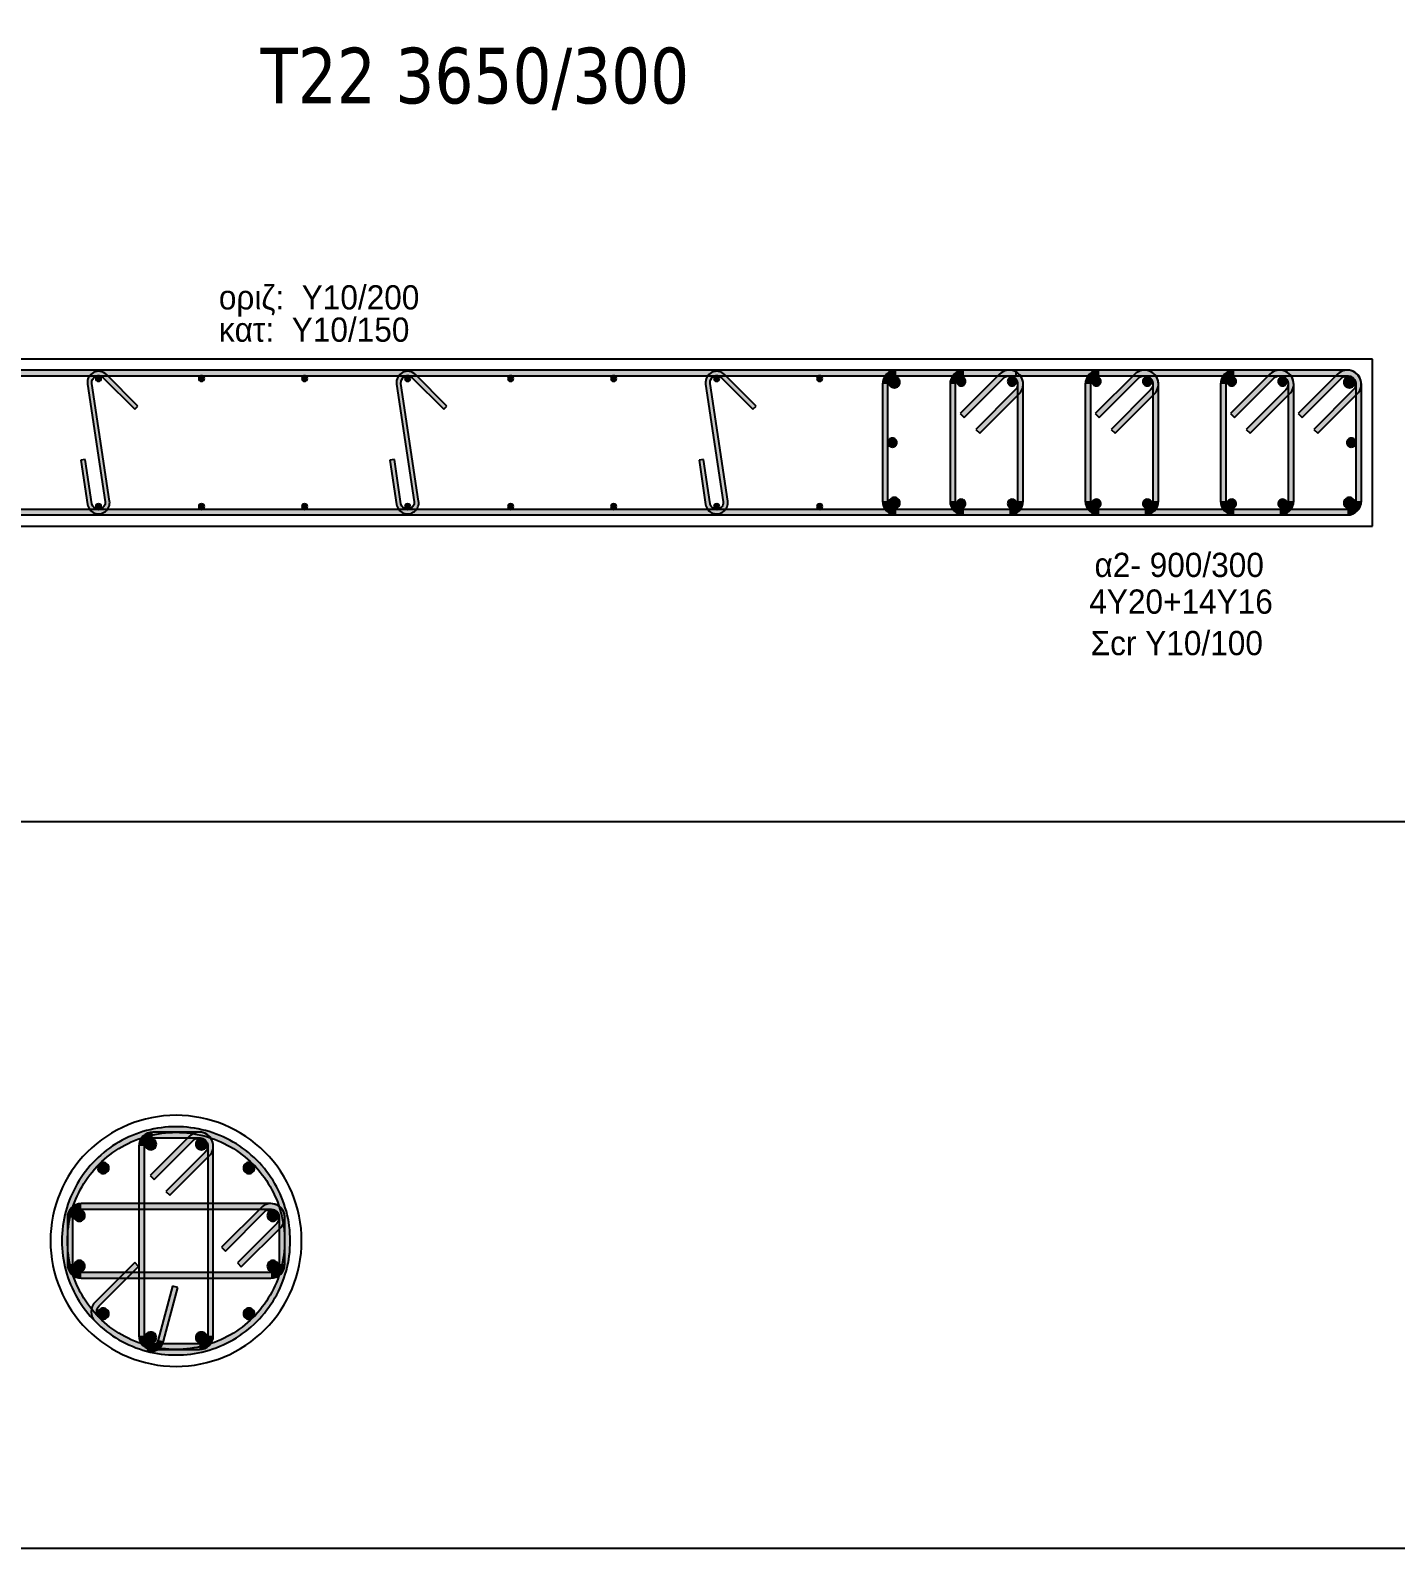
# Model space of a CAD drawing. Header units: millimetres. Extents: x -2171 to 1563, y -1758 to -1505.
# Drawn here: x 305.95 to 318.21, y -1630.29 to -1616.66 of the extents above; entities that cross this region are included whole.
import ezdxf

# ---------------------------------------------------------------- set-up
doc = ezdxf.new("R2010")
doc.units = ezdxf.units.MM
for name, color, linetype in [('-S_TEXT', 3, 'Continuous'), ('Col_Det', 7, 'Continuous'), ('Col_Det_Fill', 7, 'Continuous'), ('Geo_Col_Pro_1', 7, 'Continuous'), ('pinakaki', 153, 'Continuous')]:
    doc.layers.add(name, color=color, linetype=linetype)
doc.styles.add('S1Arl22_b_934_161', font='arial.ttf', dxfattribs={"width": 0.933629, "height": 0.002175})
doc.styles.get("Standard").update_dxf_attribs({"font": 'tahoma.ttf'})

msp = doc.modelspace()

# ---------------------------------------------------------------- hatches: boundary and pattern name
at = {"layer": 'Col_Det_Fill'}
for color, points in [(252, [(314.8005, -1619.7616), (314.8005, -1619.7116), (302.9467, -1619.7116), (302.9467, -1619.7616)]), (252, [(306.4623, -1619.8364), (306.5018, -1619.8305, -0.7233449), (306.6036, -1619.7792), (306.6319, -1619.7509, 0.7233449)]), (133, [(306.5362, -1619.7866, 0.4142136), (306.5612, -1619.8116, 0.4142136), (306.5862, -1619.7866, 0.4142136), (306.5612, -1619.7616, 0.4142136)]), (252, [(306.6319, -1619.7509), (306.6036, -1619.7792), (306.8864, -1620.062), (306.9147, -1620.0337)]), (133, [(307.4611, -1619.7866, 0.4142136), (307.4861, -1619.8116, 0.4142136), (307.5111, -1619.7866, 0.4142136), (307.4861, -1619.7616, 0.4142136)]), (133, [(308.3861, -1619.7866, 0.4142136), (308.4111, -1619.8116, 0.4142136), (308.4361, -1619.7866, 0.4142136), (308.4111, -1619.7616, 0.4142136)]), (252, [(309.2372, -1619.8364), (309.2767, -1619.8305, -0.7233449), (309.3785, -1619.7792), (309.4068, -1619.7509, 0.7233449)]), (133, [(309.3111, -1619.7866, 0.4142136), (309.3361, -1619.8116, 0.4142136), (309.3611, -1619.7866, 0.4142136), (309.3361, -1619.7616, 0.4142136)]), (252, [(309.4068, -1619.7509), (309.3785, -1619.7792), (309.6614, -1620.062), (309.6896, -1620.0337)]), (133, [(310.2361, -1619.7866, 0.4142136), (310.2611, -1619.8116, 0.4142136), (310.2861, -1619.7866, 0.4142136), (310.2611, -1619.7616, 0.4142136)]), (133, [(311.161, -1619.7866, 0.4142136), (311.186, -1619.8116, 0.4142136), (311.211, -1619.7866, 0.4142136), (311.186, -1619.7616, 0.4142136)]), (252, [(312.0121, -1619.8364), (312.0517, -1619.8305, -0.7233449), (312.1534, -1619.7792), (312.1817, -1619.7509, 0.7233449)]), (133, [(312.086, -1619.7866, 0.4142136), (312.111, -1619.8116, 0.4142136), (312.136, -1619.7866, 0.4142136), (312.111, -1619.7616, 0.4142136)]), (252, [(312.1817, -1619.7509), (312.1534, -1619.7792), (312.4363, -1620.062), (312.4646, -1620.0337)]), (133, [(313.011, -1619.7866, 0.4142136), (313.036, -1619.8116, 0.4142136), (313.061, -1619.7866, 0.4142136), (313.036, -1619.7616, 0.4142136)]), (252, [(313.724, -1619.7616), (313.724, -1619.7116, 0.4142136), (313.599, -1619.8366), (313.649, -1619.8366, -0.4142136)]), (252, [(317.774, -1619.7616), (317.774, -1619.7116), (313.724, -1619.7116), (313.724, -1619.7616)]), (252, [(314.3311, -1619.7616), (314.3311, -1619.7116, 0.4142136), (314.2061, -1619.8366), (314.2561, -1619.8366, -0.4142136)]), (252, [(314.6852, -1619.7836), (314.6499, -1619.7482), (314.2963, -1620.1018), (314.3317, -1620.1371)]), (252, [(314.7383, -1619.7616), (314.7383, -1619.7116), (314.3311, -1619.7116), (314.3311, -1619.7616)]), (252, [(314.8133, -1619.8366), (314.8633, -1619.8366, 0.6681786), (314.6499, -1619.7482), (314.6852, -1619.7836, -0.6681786)]), (252, [(314.7913, -1619.8896), (314.8266, -1619.925, 0.6681786), (314.7383, -1619.7116), (314.7383, -1619.7616, -0.6681786)]), (252, [(315.5454, -1619.7616), (315.5454, -1619.7116, 0.4142136), (315.4204, -1619.8366), (315.4704, -1619.8366, -0.4142136)]), (252, [(315.8995, -1619.7836), (315.8642, -1619.7482), (315.5106, -1620.1018), (315.546, -1620.1371)]), (252, [(315.9525, -1619.7616), (315.9525, -1619.7116), (315.5454, -1619.7116), (315.5454, -1619.7616)]), (252, [(316.0275, -1619.8366), (316.0775, -1619.8366, 0.6681786), (315.8642, -1619.7482), (315.8995, -1619.7836, -0.6681786)]), (252, [(316.0056, -1619.8896), (316.0409, -1619.925, 0.6681786), (315.9525, -1619.7116), (315.9525, -1619.7616, -0.6681786)]), (252, [(316.7597, -1619.7616), (316.7597, -1619.7116, 0.4142136), (316.6347, -1619.8366), (316.6847, -1619.8366, -0.4142136)]), (252, [(317.1138, -1619.7836), (317.0784, -1619.7482), (316.7249, -1620.1018), (316.7602, -1620.1371)]), (252, [(317.1668, -1619.7616), (317.1668, -1619.7116), (316.7597, -1619.7116), (316.7597, -1619.7616)]), (252, [(317.2418, -1619.8366), (317.2918, -1619.8366, 0.6681786), (317.0784, -1619.7482), (317.1138, -1619.7836, -0.6681786)]), (252, [(317.2199, -1619.8896), (317.2552, -1619.925, 0.6681786), (317.1668, -1619.7116), (317.1668, -1619.7616, -0.6681786)]), (252, [(317.7209, -1619.7836), (317.6856, -1619.7482), (317.332, -1620.1018), (317.3674, -1620.1371)]), (252, [(317.849, -1619.8366), (317.899, -1619.8366, 0.6681786), (317.6856, -1619.7482), (317.7209, -1619.7836, -0.6681786)]), (252, [(317.827, -1619.8896), (317.8624, -1619.925, 0.6681786), (317.774, -1619.7116), (317.774, -1619.7616, -0.6681786)]), (252, [(306.6205, -1620.8927), (306.6601, -1620.8868), (306.5018, -1619.8305), (306.4623, -1619.8364)]), (252, [(309.3954, -1620.8927), (309.435, -1620.8868), (309.2767, -1619.8305), (309.2372, -1619.8364)]), (252, [(312.1703, -1620.8927), (312.2099, -1620.8868), (312.0517, -1619.8305), (312.0121, -1619.8364)]), (252, [(313.649, -1619.8366), (313.599, -1619.8366), (313.599, -1620.8866), (313.649, -1620.8866)]), (12, [(313.7563, -1619.8189, 0.4142136), (313.7063, -1619.7689, 0.4142136), (313.6563, -1619.8189, 0.4142136), (313.7063, -1619.8689, 0.4142136)]), (252, [(314.2561, -1619.8366), (314.2061, -1619.8366), (314.2061, -1620.8866), (314.2561, -1620.8866)]), (56, [(314.3464, -1619.8119, 0.4142136), (314.3064, -1619.7719, 0.4142136), (314.2664, -1619.8119, 0.4142136), (314.3064, -1619.8519, 0.4142136)]), (252, [(314.4377, -1620.2432), (314.4731, -1620.2786), (314.8266, -1619.925), (314.7913, -1619.8896)]), (56, [(314.803, -1619.8119, 0.4142136), (314.763, -1619.7719, 0.4142136), (314.723, -1619.8119, 0.4142136), (314.763, -1619.8519, 0.4142136)]), (252, [(314.8133, -1620.8866), (314.8633, -1620.8866), (314.8633, -1619.8366), (314.8133, -1619.8366)]), (252, [(315.4704, -1619.8366), (315.4204, -1619.8366), (315.4204, -1620.8866), (315.4704, -1620.8866)]), (56, [(315.5606, -1619.8119, 0.4142136), (315.5206, -1619.7719, 0.4142136), (315.4806, -1619.8119, 0.4142136), (315.5206, -1619.8519, 0.4142136)]), (252, [(315.652, -1620.2432), (315.6874, -1620.2786), (316.0409, -1619.925), (316.0056, -1619.8896)]), (56, [(316.0173, -1619.8119, 0.4142136), (315.9773, -1619.7719, 0.4142136), (315.9373, -1619.8119, 0.4142136), (315.9773, -1619.8519, 0.4142136)]), (252, [(316.0275, -1620.8866), (316.0775, -1620.8866), (316.0775, -1619.8366), (316.0275, -1619.8366)]), (252, [(316.6847, -1619.8366), (316.6347, -1619.8366), (316.6347, -1620.8866), (316.6847, -1620.8866)]), (56, [(316.7749, -1619.8119, 0.4142136), (316.7349, -1619.7719, 0.4142136), (316.6949, -1619.8119, 0.4142136), (316.7349, -1619.8519, 0.4142136)]), (252, [(316.8663, -1620.2432), (316.9017, -1620.2786), (317.2552, -1619.925), (317.2199, -1619.8896)]), (56, [(317.2316, -1619.8119, 0.4142136), (317.1916, -1619.7719, 0.4142136), (317.1516, -1619.8119, 0.4142136), (317.1916, -1619.8519, 0.4142136)]), (252, [(317.2418, -1620.8866), (317.2918, -1620.8866), (317.2918, -1619.8366), (317.2418, -1619.8366)]), (252, [(317.4734, -1620.2432), (317.5088, -1620.2786), (317.8624, -1619.925), (317.827, -1619.8896)]), (12, [(317.8416, -1619.8189, 0.4142136), (317.7916, -1619.7689, 0.4142136), (317.7416, -1619.8189, 0.4142136), (317.7916, -1619.8689, 0.4142136)]), (252, [(317.849, -1620.8866), (317.899, -1620.8866), (317.899, -1619.8366), (317.849, -1619.8366)]), (133, [(313.729, -1620.3616, 0.4142136), (313.689, -1620.3216, 0.4142136), (313.649, -1620.3616, 0.4142136), (313.689, -1620.4016, 0.4142136)]), (133, [(317.849, -1620.3616, 0.4142136), (317.809, -1620.3216, 0.4142136), (317.769, -1620.3616, 0.4142136), (317.809, -1620.4016, 0.4142136)]), (252, [(306.4426, -1620.5149), (306.403, -1620.5208), (306.4623, -1620.9164), (306.5018, -1620.9105)]), (252, [(309.2175, -1620.5149), (309.1779, -1620.5208), (309.2372, -1620.9164), (309.2767, -1620.9105)]), (252, [(311.9924, -1620.5149), (311.9529, -1620.5208), (312.0121, -1620.9164), (312.0517, -1620.9105)]), (12, [(313.7563, -1620.9043, 0.4142136), (313.7063, -1620.8543, 0.4142136), (313.6563, -1620.9043, 0.4142136), (313.7063, -1620.9543, 0.4142136)]), (12, [(317.8416, -1620.9043, 0.4142136), (317.7916, -1620.8543, 0.4142136), (317.7416, -1620.9043, 0.4142136), (317.7916, -1620.9543, 0.4142136)]), (252, [(302.9467, -1620.9616), (302.9467, -1621.0116), (314.8005, -1621.0116), (314.8005, -1620.9616)]), (252, [(306.5018, -1620.9105), (306.4623, -1620.9164, 1), (306.6601, -1620.8868), (306.6205, -1620.8927, -1)]), (133, [(306.5362, -1620.9366, 0.4142136), (306.5612, -1620.9616, 0.4142136), (306.5862, -1620.9366, 0.4142136), (306.5612, -1620.9116, 0.4142136)]), (133, [(307.4611, -1620.9366, 0.4142136), (307.4861, -1620.9616, 0.4142136), (307.5111, -1620.9366, 0.4142136), (307.4861, -1620.9116, 0.4142136)]), (133, [(308.3861, -1620.9366, 0.4142136), (308.4111, -1620.9616, 0.4142136), (308.4361, -1620.9366, 0.4142136), (308.4111, -1620.9116, 0.4142136)]), (252, [(309.2767, -1620.9105), (309.2372, -1620.9164, 1), (309.435, -1620.8868), (309.3954, -1620.8927, -1)]), (133, [(309.3111, -1620.9366, 0.4142136), (309.3361, -1620.9616, 0.4142136), (309.3611, -1620.9366, 0.4142136), (309.3361, -1620.9116, 0.4142136)]), (133, [(310.2361, -1620.9366, 0.4142136), (310.2611, -1620.9616, 0.4142136), (310.2861, -1620.9366, 0.4142136), (310.2611, -1620.9116, 0.4142136)]), (133, [(311.161, -1620.9366, 0.4142136), (311.186, -1620.9616, 0.4142136), (311.211, -1620.9366, 0.4142136), (311.186, -1620.9116, 0.4142136)]), (252, [(312.0517, -1620.9105), (312.0121, -1620.9164, 1), (312.2099, -1620.8868), (312.1703, -1620.8927, -1)]), (133, [(312.086, -1620.9366, 0.4142136), (312.111, -1620.9616, 0.4142136), (312.136, -1620.9366, 0.4142136), (312.111, -1620.9116, 0.4142136)]), (133, [(313.011, -1620.9366, 0.4142136), (313.036, -1620.9616, 0.4142136), (313.061, -1620.9366, 0.4142136), (313.036, -1620.9116, 0.4142136)]), (252, [(313.649, -1620.8866), (313.599, -1620.8866, 0.4142136), (313.724, -1621.0116), (313.724, -1620.9616, -0.4142136)]), (252, [(313.724, -1620.9616), (313.724, -1621.0116), (317.774, -1621.0116), (317.774, -1620.9616)]), (252, [(314.2561, -1620.8866), (314.2061, -1620.8866, 0.4142136), (314.3311, -1621.0116), (314.3311, -1620.9616, -0.4142136)]), (56, [(314.3464, -1620.9114, 0.4142136), (314.3064, -1620.8714, 0.4142136), (314.2664, -1620.9114, 0.4142136), (314.3064, -1620.9514, 0.4142136)]), (252, [(314.3311, -1620.9616), (314.3311, -1621.0116), (314.7383, -1621.0116), (314.7383, -1620.9616)]), (56, [(314.803, -1620.9114, 0.4142136), (314.763, -1620.8714, 0.4142136), (314.723, -1620.9114, 0.4142136), (314.763, -1620.9514, 0.4142136)]), (252, [(314.7383, -1620.9616), (314.7383, -1621.0116, 0.4142136), (314.8633, -1620.8866), (314.8133, -1620.8866, -0.4142136)]), (252, [(315.4704, -1620.8866), (315.4204, -1620.8866, 0.4142136), (315.5454, -1621.0116), (315.5454, -1620.9616, -0.4142136)]), (56, [(315.5606, -1620.9114, 0.4142136), (315.5206, -1620.8714, 0.4142136), (315.4806, -1620.9114, 0.4142136), (315.5206, -1620.9514, 0.4142136)]), (252, [(315.5454, -1620.9616), (315.5454, -1621.0116), (315.9525, -1621.0116), (315.9525, -1620.9616)]), (56, [(316.0173, -1620.9114, 0.4142136), (315.9773, -1620.8714, 0.4142136), (315.9373, -1620.9114, 0.4142136), (315.9773, -1620.9514, 0.4142136)]), (252, [(315.9525, -1620.9616), (315.9525, -1621.0116, 0.4142136), (316.0775, -1620.8866), (316.0275, -1620.8866, -0.4142136)]), (252, [(316.6847, -1620.8866), (316.6347, -1620.8866, 0.4142136), (316.7597, -1621.0116), (316.7597, -1620.9616, -0.4142136)]), (56, [(316.7749, -1620.9114, 0.4142136), (316.7349, -1620.8714, 0.4142136), (316.6949, -1620.9114, 0.4142136), (316.7349, -1620.9514, 0.4142136)]), (252, [(316.7597, -1620.9616), (316.7597, -1621.0116), (317.1668, -1621.0116), (317.1668, -1620.9616)]), (56, [(317.2316, -1620.9114, 0.4142136), (317.1916, -1620.8714, 0.4142136), (317.1516, -1620.9114, 0.4142136), (317.1916, -1620.9514, 0.4142136)]), (252, [(317.1668, -1620.9616), (317.1668, -1621.0116, 0.4142136), (317.2918, -1620.8866), (317.2418, -1620.8866, -0.4142136)]), (252, [(317.774, -1620.9616), (317.774, -1621.0116, 0.4142136), (317.899, -1620.8866), (317.849, -1620.8866, -0.4142136)]), (252, [(307.0049, -1626.5888), (306.992, -1626.5405, 0.1316525), (306.5325, -1626.8057), (306.5678, -1626.8411, -0.1316525)]), (252, [(307.048, -1626.6045), (307.048, -1626.5545, 0.4142136), (306.923, -1626.6795), (306.973, -1626.6795, -0.4142136)]), (252, [(307.5096, -1626.5888), (307.5225, -1626.5405, 0.1316525), (306.992, -1626.5405), (307.0049, -1626.5888, -0.1316525)]), (252, [(307.4665, -1626.6045), (307.4665, -1626.5545), (307.048, -1626.5545), (307.048, -1626.6045)]), (252, [(307.5415, -1626.6795), (307.5915, -1626.6795, 0.6681786), (307.3781, -1626.5912), (307.4134, -1626.6265, -0.6681786)]), (252, [(307.5195, -1626.7326), (307.5549, -1626.7679, 0.6681786), (307.4665, -1626.5545), (307.4665, -1626.6045, -0.6681786)]), (252, [(307.9467, -1626.8411), (307.982, -1626.8057, 0.1316525), (307.5225, -1626.5405), (307.5096, -1626.5888, -0.1316525)]), (252, [(306.973, -1626.6795), (306.923, -1626.6795), (306.923, -1628.3815), (306.973, -1628.3815)]), (56, [(307.0803, -1626.6619, 0.4142136), (307.0303, -1626.6119, 0.4142136), (306.9803, -1626.6619, 0.4142136), (307.0303, -1626.7119, 0.4142136)]), (252, [(307.4134, -1626.6265), (307.3781, -1626.5912), (307.0245, -1626.9447), (307.0599, -1626.9801)]), (56, [(307.5341, -1626.6619, 0.4142136), (307.4841, -1626.6119, 0.4142136), (307.4341, -1626.6619, 0.4142136), (307.4841, -1626.7119, 0.4142136)]), (252, [(307.5415, -1628.3815), (307.5915, -1628.3815), (307.5915, -1626.6795), (307.5415, -1626.6795)]), (252, [(306.5678, -1626.8411), (306.5325, -1626.8057, 0.1316525), (306.2672, -1627.2652), (306.3155, -1627.2782, -0.1316525)]), (12, [(306.6532, -1626.8765, 0.4142136), (306.6032, -1626.8265, 0.4142136), (306.5532, -1626.8765, 0.4142136), (306.6032, -1626.9265, 0.4142136)]), (252, [(307.166, -1627.0861), (307.2013, -1627.1215), (307.5549, -1626.7679), (307.5195, -1626.7326)]), (12, [(307.9613, -1626.8765, 0.4142136), (307.9113, -1626.8265, 0.4142136), (307.8613, -1626.8765, 0.4142136), (307.9113, -1626.9265, 0.4142136)]), (252, [(308.199, -1627.2782), (308.2473, -1627.2652, 0.1316525), (307.982, -1626.8057), (307.9467, -1626.8411, -0.1316525)]), (252, [(306.4063, -1627.2463), (306.4063, -1627.1963, 0.4142136), (306.2813, -1627.3213), (306.3313, -1627.3213, -0.4142136)]), (56, [(306.4386, -1627.3036, 0.4142136), (306.3886, -1627.2536, 0.4142136), (306.3386, -1627.3036, 0.4142136), (306.3886, -1627.3536, 0.4142136)]), (252, [(308.1082, -1627.2463), (308.1082, -1627.1963), (306.4063, -1627.1963), (306.4063, -1627.2463)]), (252, [(308.0552, -1627.2683), (308.0198, -1627.2329), (307.6663, -1627.5865), (307.7016, -1627.6218)]), (252, [(308.1832, -1627.3213), (308.2332, -1627.3213, 0.6681786), (308.0198, -1627.2329), (308.0552, -1627.2683, -0.6681786)]), (56, [(308.1759, -1627.3036, 0.4142136), (308.1259, -1627.2536, 0.4142136), (308.0759, -1627.3036, 0.4142136), (308.1259, -1627.3536, 0.4142136)]), (252, [(308.1613, -1627.3743), (308.1966, -1627.4097, 0.6681786), (308.1082, -1627.1963), (308.1082, -1627.2463, -0.6681786)]), (252, [(306.3155, -1627.2782), (306.2672, -1627.2652, 0.1316525), (306.2672, -1627.7958), (306.3155, -1627.7829, -0.1316525)]), (252, [(306.3313, -1627.3213), (306.2813, -1627.3213), (306.2813, -1627.7398), (306.3313, -1627.7398)]), (252, [(307.8077, -1627.7279), (307.8431, -1627.7632), (308.1966, -1627.4097), (308.1613, -1627.3743)]), (252, [(308.1832, -1627.7398), (308.2332, -1627.7398), (308.2332, -1627.3213), (308.1832, -1627.3213)]), (252, [(308.199, -1627.7829), (308.2473, -1627.7958, 0.1316525), (308.2473, -1627.2652), (308.199, -1627.2782, -0.1316525)]), (252, [(306.3155, -1627.7829), (306.2672, -1627.7958, 0.1316525), (306.5325, -1628.2553), (306.5678, -1628.22, -0.1316525)]), (252, [(306.3313, -1627.7398), (306.2813, -1627.7398, 0.4142136), (306.4063, -1627.8648), (306.4063, -1627.8148, -0.4142136)]), (56, [(306.4386, -1627.7574, 0.4142136), (306.3886, -1627.7074, 0.4142136), (306.3386, -1627.7574, 0.4142136), (306.3886, -1627.8074, 0.4142136)]), (252, [(306.9214, -1627.7603), (306.886, -1627.725), (306.5325, -1628.0785), (306.5678, -1628.1139)]), (252, [(307.9467, -1628.22), (307.982, -1628.2553, 0.1316525), (308.2473, -1627.7958), (308.199, -1627.7829, -0.1316525)]), (56, [(308.1759, -1627.7574, 0.4142136), (308.1259, -1627.7074, 0.4142136), (308.0759, -1627.7574, 0.4142136), (308.1259, -1627.8074, 0.4142136)]), (252, [(308.1082, -1627.8148), (308.1082, -1627.8648, 0.4142136), (308.2332, -1627.7398), (308.1832, -1627.7398, -0.4142136)]), (252, [(306.4063, -1627.8148), (306.4063, -1627.8648), (308.1082, -1627.8648), (308.1082, -1627.8148)]), (252, [(307.0967, -1628.4193), (307.145, -1628.4322), (307.2745, -1627.9493), (307.2262, -1627.9363)]), (252, [(306.5678, -1628.1139), (306.5325, -1628.0785, 0.4142136), (306.5325, -1628.2553), (306.5678, -1628.22, -0.4142136)]), (12, [(306.6532, -1628.1846, 0.4142136), (306.6032, -1628.1346, 0.4142136), (306.5532, -1628.1846, 0.4142136), (306.6032, -1628.2346, 0.4142136)]), (12, [(307.9613, -1628.1846, 0.4142136), (307.9113, -1628.1346, 0.4142136), (307.8613, -1628.1846, 0.4142136), (307.9113, -1628.2346, 0.4142136)]), (252, [(306.5678, -1628.22), (306.5325, -1628.2553, 0.1316525), (306.992, -1628.5206), (307.0049, -1628.4723, -0.1316525)]), (252, [(306.5678, -1628.22), (306.5325, -1628.2553, 0.1316525), (306.992, -1628.5206), (307.0049, -1628.4723, -0.1316525)]), (56, [(307.0803, -1628.3992, 0.4142136), (307.0303, -1628.3492, 0.4142136), (306.9803, -1628.3992, 0.4142136), (307.0303, -1628.4492, 0.4142136)]), (56, [(307.5341, -1628.3992, 0.4142136), (307.4841, -1628.3492, 0.4142136), (307.4341, -1628.3992, 0.4142136), (307.4841, -1628.4492, 0.4142136)]), (252, [(307.5096, -1628.4723), (307.5225, -1628.5206, 0.1316525), (307.982, -1628.2553), (307.9467, -1628.22, -0.1316525)]), (252, [(306.973, -1628.3815), (306.923, -1628.3815, 0.4142136), (307.048, -1628.5065), (307.048, -1628.4565, -0.4142136)]), (252, [(307.0049, -1628.4723), (306.992, -1628.5206, 0.4142136), (307.145, -1628.4322), (307.0967, -1628.4193, -0.4142136)]), (252, [(307.0049, -1628.4723), (306.992, -1628.5206, 0.1316525), (307.5225, -1628.5206), (307.5096, -1628.4723, -0.1316525)]), (252, [(307.048, -1628.4565), (307.048, -1628.5065), (307.4665, -1628.5065), (307.4665, -1628.4565)]), (252, [(307.4665, -1628.4565), (307.4665, -1628.5065, 0.4142136), (307.5915, -1628.3815), (307.5415, -1628.3815, -0.4142136)])]:
    msp.add_hatch(color=color, dxfattribs=at).paths.add_polyline_path(points)

# ---------------------------------------------------------------- linework, layer by layer
at = {"layer": '-S_TEXT', "ltscale": 5}
msp.add_lwpolyline([(268.584, -1590.2497), (326.7315, -1590.2497), (326.7315, -1630.2944), (268.584, -1630.2944)], close=True, dxfattribs=at)
at = {"layer": 'Col_Det', "color": 7}
for points in [[(317.999, -1619.6116), (299.7482, -1619.6116)], [(317.999, -1621.1116), (317.999, -1619.6116)], [(314.8005, -1619.7116), (302.9467, -1619.7116)], [(302.9467, -1619.7616), (314.8005, -1619.7616)], [(306.9147, -1620.0337), (306.6319, -1619.7509)], [(309.6896, -1620.0337), (309.4068, -1619.7509)], [(312.4646, -1620.0337), (312.1817, -1619.7509)], [(317.774, -1619.7116), (313.724, -1619.7116)], [(313.724, -1619.7616), (317.774, -1619.7616)], [(314.6499, -1619.7482), (314.2963, -1620.1018)], [(314.7383, -1619.7116), (314.3311, -1619.7116)], [(314.3311, -1619.7616), (314.7383, -1619.7616)], [(314.8005, -1619.7616), (314.8005, -1619.7116)], [(315.8642, -1619.7482), (315.5106, -1620.1018)], [(315.9525, -1619.7116), (315.5454, -1619.7116)], [(315.5454, -1619.7616), (315.9525, -1619.7616)], [(317.0784, -1619.7482), (316.7249, -1620.1018)], [(317.1668, -1619.7116), (316.7597, -1619.7116)], [(316.7597, -1619.7616), (317.1668, -1619.7616)], [(317.6856, -1619.7482), (317.332, -1620.1018)], [(306.4623, -1619.8364), (306.6205, -1620.8927)], [(306.6601, -1620.8868), (306.5018, -1619.8305)], [(306.6036, -1619.7792), (306.8864, -1620.062)], [(309.2372, -1619.8364), (309.3954, -1620.8927)], [(309.435, -1620.8868), (309.2767, -1619.8305)], [(309.3785, -1619.7792), (309.6614, -1620.062)], [(312.0121, -1619.8364), (312.1703, -1620.8927)], [(312.2099, -1620.8868), (312.0517, -1619.8305)], [(312.1534, -1619.7792), (312.4363, -1620.062)], [(313.599, -1619.8366), (313.599, -1620.8866)], [(313.649, -1620.8866), (313.649, -1619.8366)], [(314.2061, -1619.8366), (314.2061, -1620.8866)], [(314.2561, -1620.8866), (314.2561, -1619.8366)], [(314.3317, -1620.1371), (314.6852, -1619.7836)], [(314.7913, -1619.8896), (314.4377, -1620.2432)], [(314.8133, -1619.8366), (314.8133, -1620.8866)], [(314.8633, -1620.8866), (314.8633, -1619.8366)], [(315.4204, -1619.8366), (315.4204, -1620.8866)], [(315.4704, -1620.8866), (315.4704, -1619.8366)], [(315.546, -1620.1371), (315.8995, -1619.7836)], [(316.0056, -1619.8896), (315.652, -1620.2432)], [(316.0275, -1619.8366), (316.0275, -1620.8866)], [(316.0775, -1620.8866), (316.0775, -1619.8366)], [(316.6347, -1619.8366), (316.6347, -1620.8866)], [(316.6847, -1620.8866), (316.6847, -1619.8366)], [(316.7602, -1620.1371), (317.1138, -1619.7836)], [(317.2199, -1619.8896), (316.8663, -1620.2432)], [(317.2418, -1619.8366), (317.2418, -1620.8866)], [(317.2918, -1620.8866), (317.2918, -1619.8366)], [(317.3674, -1620.1371), (317.7209, -1619.7836)], [(317.827, -1619.8896), (317.4734, -1620.2432)], [(317.849, -1619.8366), (317.849, -1620.8866)], [(317.899, -1620.8866), (317.899, -1619.8366)], [(306.8864, -1620.062), (306.9147, -1620.0337)], [(309.6614, -1620.062), (309.6896, -1620.0337)], [(312.4363, -1620.062), (312.4646, -1620.0337)], [(314.4731, -1620.2786), (314.8266, -1619.925)], [(315.6874, -1620.2786), (316.0409, -1619.925)], [(316.9017, -1620.2786), (317.2552, -1619.925)], [(317.5088, -1620.2786), (317.8624, -1619.925)], [(314.2963, -1620.1018), (314.3317, -1620.1371)], [(315.5106, -1620.1018), (315.546, -1620.1371)], [(316.7249, -1620.1018), (316.7602, -1620.1371)], [(317.332, -1620.1018), (317.3674, -1620.1371)], [(314.4377, -1620.2432), (314.4731, -1620.2786)], [(315.652, -1620.2432), (315.6874, -1620.2786)], [(316.8663, -1620.2432), (316.9017, -1620.2786)], [(317.4734, -1620.2432), (317.5088, -1620.2786)], [(306.4426, -1620.5149), (306.403, -1620.5208)], [(306.403, -1620.5208), (306.4623, -1620.9164)], [(306.5018, -1620.9105), (306.4426, -1620.5149)], [(309.2175, -1620.5149), (309.1779, -1620.5208)], [(309.1779, -1620.5208), (309.2372, -1620.9164)], [(309.2767, -1620.9105), (309.2175, -1620.5149)], [(311.9924, -1620.5149), (311.9529, -1620.5208)], [(311.9529, -1620.5208), (312.0121, -1620.9164)], [(312.0517, -1620.9105), (311.9924, -1620.5149)], [(314.8005, -1620.9616), (302.9467, -1620.9616)], [(317.774, -1620.9616), (313.724, -1620.9616)], [(314.7383, -1620.9616), (314.3311, -1620.9616)], [(314.8005, -1621.0116), (314.8005, -1620.9616)], [(315.9525, -1620.9616), (315.5454, -1620.9616)], [(317.1668, -1620.9616), (316.7597, -1620.9616)], [(299.7482, -1621.1116), (317.999, -1621.1116)], [(302.9467, -1621.0116), (314.8005, -1621.0116)], [(313.724, -1621.0116), (317.774, -1621.0116)], [(314.3311, -1621.0116), (314.7383, -1621.0116)], [(315.5454, -1621.0116), (315.9525, -1621.0116)], [(316.7597, -1621.0116), (317.1668, -1621.0116)], [(307.4665, -1626.5545), (307.048, -1626.5545)], [(306.923, -1626.6795), (306.923, -1628.3815)], [(306.973, -1628.3815), (306.973, -1626.6795)], [(307.3781, -1626.5912), (307.0245, -1626.9447)], [(307.048, -1626.6045), (307.4665, -1626.6045)], [(307.0599, -1626.9801), (307.4134, -1626.6265)], [(307.5415, -1626.6795), (307.5415, -1628.3815)], [(307.5915, -1628.3815), (307.5915, -1626.6795)], [(307.5195, -1626.7326), (307.166, -1627.0861)], [(307.2013, -1627.1215), (307.5549, -1626.7679)], [(307.0245, -1626.9447), (307.0599, -1626.9801)], [(307.166, -1627.0861), (307.2013, -1627.1215)], [(308.1082, -1627.1963), (306.4063, -1627.1963)], [(306.4063, -1627.2463), (308.1082, -1627.2463)], [(308.0198, -1627.2329), (307.6663, -1627.5865)], [(306.2813, -1627.3213), (306.2813, -1627.7398)], [(306.3313, -1627.7398), (306.3313, -1627.3213)], [(307.7016, -1627.6218), (308.0552, -1627.2683)], [(308.1613, -1627.3743), (307.8077, -1627.7279)], [(308.1832, -1627.3213), (308.1832, -1627.7398)], [(308.2332, -1627.7398), (308.2332, -1627.3213)], [(307.8431, -1627.7632), (308.1966, -1627.4097)], [(307.6663, -1627.5865), (307.7016, -1627.6218)], [(306.886, -1627.725), (306.5325, -1628.0785)], [(306.5678, -1628.1139), (306.9214, -1627.7603)], [(306.9214, -1627.7603), (306.886, -1627.725)], [(307.8077, -1627.7279), (307.8431, -1627.7632)], [(308.1082, -1627.8148), (306.4063, -1627.8148)], [(306.4063, -1627.8648), (308.1082, -1627.8648)], [(307.2262, -1627.9363), (307.0967, -1628.4193)], [(307.2745, -1627.9493), (307.2262, -1627.9363)], [(307.145, -1628.4322), (307.2745, -1627.9493)], [(307.4665, -1628.4565), (307.048, -1628.4565)], [(307.048, -1628.5065), (307.4665, -1628.5065)]]:
    msp.add_lwpolyline(points, dxfattribs=at)
for points in [[(306.6319, -1619.7509, 0.7233449), (306.4623, -1619.8364, 0.7233449)], [(306.5018, -1619.8305, -0.7233449), (306.6036, -1619.7792)], [(306.5612, -1619.7616, 0.4142136), (306.5362, -1619.7866, 0.4142136)], [(306.5862, -1619.7866, 0.4142136), (306.5612, -1619.7616, 0.4142136)], [(307.4861, -1619.7616, 0.4142136), (307.4611, -1619.7866, 0.4142136)], [(307.5111, -1619.7866, 0.4142136), (307.4861, -1619.7616, 0.4142136)], [(308.4111, -1619.7616, 0.4142136), (308.3861, -1619.7866, 0.4142136)], [(308.4361, -1619.7866, 0.4142136), (308.4111, -1619.7616, 0.4142136)], [(309.4068, -1619.7509, 0.7233449), (309.2372, -1619.8364, 0.7233449)], [(309.2767, -1619.8305, -0.7233449), (309.3785, -1619.7792)], [(309.3361, -1619.7616, 0.4142136), (309.3111, -1619.7866, 0.4142136)], [(309.3611, -1619.7866, 0.4142136), (309.3361, -1619.7616, 0.4142136)], [(310.2611, -1619.7616, 0.4142136), (310.2361, -1619.7866, 0.4142136)], [(310.2861, -1619.7866, 0.4142136), (310.2611, -1619.7616, 0.4142136)], [(311.186, -1619.7616, 0.4142136), (311.161, -1619.7866, 0.4142136)], [(311.211, -1619.7866, 0.4142136), (311.186, -1619.7616, 0.4142136)], [(312.1817, -1619.7509, 0.7233449), (312.0121, -1619.8364, 0.7233449)], [(312.0517, -1619.8305, -0.7233449), (312.1534, -1619.7792)], [(312.111, -1619.7616, 0.4142136), (312.086, -1619.7866, 0.4142136)], [(312.136, -1619.7866, 0.4142136), (312.111, -1619.7616, 0.4142136)], [(313.036, -1619.7616, 0.4142136), (313.011, -1619.7866, 0.4142136)], [(313.061, -1619.7866, 0.4142136), (313.036, -1619.7616, 0.4142136)], [(313.724, -1619.7116, 0.4142136), (313.599, -1619.8366)], [(313.649, -1619.8366, -0.4142136), (313.724, -1619.7616, -0.4142136)], [(314.3311, -1619.7116, 0.4142136), (314.2061, -1619.8366)], [(314.2561, -1619.8366, -0.4142136), (314.3311, -1619.7616, -0.4142136)], [(314.8633, -1619.8366, 0.6681786), (314.6499, -1619.7482)], [(314.6852, -1619.7836, -0.6681786), (314.8133, -1619.8366, -0.6681786)], [(314.8266, -1619.925, 0.6681786), (314.7383, -1619.7116)], [(314.7383, -1619.7616, -0.6681786), (314.7913, -1619.8896, -0.6681786)], [(315.5454, -1619.7116, 0.4142136), (315.4204, -1619.8366)], [(315.4704, -1619.8366, -0.4142136), (315.5454, -1619.7616, -0.4142136)], [(316.0775, -1619.8366, 0.6681786), (315.8642, -1619.7482)], [(315.8995, -1619.7836, -0.6681786), (316.0275, -1619.8366, -0.6681786)], [(316.0409, -1619.925, 0.6681786), (315.9525, -1619.7116)], [(315.9525, -1619.7616, -0.6681786), (316.0056, -1619.8896, -0.6681786)], [(316.7597, -1619.7116, 0.4142136), (316.6347, -1619.8366)], [(316.6847, -1619.8366, -0.4142136), (316.7597, -1619.7616, -0.4142136)], [(317.2918, -1619.8366, 0.6681786), (317.0784, -1619.7482)], [(317.1138, -1619.7836, -0.6681786), (317.2418, -1619.8366, -0.6681786)], [(317.2552, -1619.925, 0.6681786), (317.1668, -1619.7116)], [(317.1668, -1619.7616, -0.6681786), (317.2199, -1619.8896, -0.6681786)], [(317.899, -1619.8366, 0.6681786), (317.6856, -1619.7482)], [(317.7209, -1619.7836, -0.6681786), (317.849, -1619.8366, -0.6681786)], [(317.8624, -1619.925, 0.6681786), (317.774, -1619.7116)], [(317.774, -1619.7616, -0.6681786), (317.827, -1619.8896, -0.6681786)], [(306.5362, -1619.7866, 0.4142136), (306.5612, -1619.8116, 0.4142136)], [(306.5612, -1619.8116, 0.4142136), (306.5862, -1619.7866, 0.4142136)], [(307.4611, -1619.7866, 0.4142136), (307.4861, -1619.8116, 0.4142136)], [(307.4861, -1619.8116, 0.4142136), (307.5111, -1619.7866, 0.4142136)], [(308.3861, -1619.7866, 0.4142136), (308.4111, -1619.8116, 0.4142136)], [(308.4111, -1619.8116, 0.4142136), (308.4361, -1619.7866, 0.4142136)], [(309.3111, -1619.7866, 0.4142136), (309.3361, -1619.8116, 0.4142136)], [(309.3361, -1619.8116, 0.4142136), (309.3611, -1619.7866, 0.4142136)], [(310.2361, -1619.7866, 0.4142136), (310.2611, -1619.8116, 0.4142136)], [(310.2611, -1619.8116, 0.4142136), (310.2861, -1619.7866, 0.4142136)], [(311.161, -1619.7866, 0.4142136), (311.186, -1619.8116, 0.4142136)], [(311.186, -1619.8116, 0.4142136), (311.211, -1619.7866, 0.4142136)], [(312.086, -1619.7866, 0.4142136), (312.111, -1619.8116, 0.4142136)], [(312.111, -1619.8116, 0.4142136), (312.136, -1619.7866, 0.4142136)], [(313.011, -1619.7866, 0.4142136), (313.036, -1619.8116, 0.4142136)], [(313.036, -1619.8116, 0.4142136), (313.061, -1619.7866, 0.4142136)], [(313.7063, -1619.7689, 0.4142136), (313.6563, -1619.8189, 0.4142136)], [(313.6563, -1619.8189, 0.4142136), (313.7063, -1619.8689, 0.4142136)], [(313.7563, -1619.8189, 0.4142136), (313.7063, -1619.7689, 0.4142136)], [(313.7063, -1619.8689, 0.4142136), (313.7563, -1619.8189, 0.4142136)], [(314.3064, -1619.7719, 0.4142136), (314.2664, -1619.8119, 0.4142136)], [(314.2664, -1619.8119, 0.4142136), (314.3064, -1619.8519, 0.4142136)], [(314.3464, -1619.8119, 0.4142136), (314.3064, -1619.7719, 0.4142136)], [(314.3064, -1619.8519, 0.4142136), (314.3464, -1619.8119, 0.4142136)], [(314.763, -1619.7719, 0.4142136), (314.723, -1619.8119, 0.4142136)], [(314.723, -1619.8119, 0.4142136), (314.763, -1619.8519, 0.4142136)], [(314.803, -1619.8119, 0.4142136), (314.763, -1619.7719, 0.4142136)], [(314.763, -1619.8519, 0.4142136), (314.803, -1619.8119, 0.4142136)], [(315.5206, -1619.7719, 0.4142136), (315.4806, -1619.8119, 0.4142136)], [(315.4806, -1619.8119, 0.4142136), (315.5206, -1619.8519, 0.4142136)], [(315.5606, -1619.8119, 0.4142136), (315.5206, -1619.7719, 0.4142136)], [(315.5206, -1619.8519, 0.4142136), (315.5606, -1619.8119, 0.4142136)], [(315.9773, -1619.7719, 0.4142136), (315.9373, -1619.8119, 0.4142136)], [(315.9373, -1619.8119, 0.4142136), (315.9773, -1619.8519, 0.4142136)], [(316.0173, -1619.8119, 0.4142136), (315.9773, -1619.7719, 0.4142136)], [(315.9773, -1619.8519, 0.4142136), (316.0173, -1619.8119, 0.4142136)], [(316.7349, -1619.7719, 0.4142136), (316.6949, -1619.8119, 0.4142136)], [(316.6949, -1619.8119, 0.4142136), (316.7349, -1619.8519, 0.4142136)], [(316.7749, -1619.8119, 0.4142136), (316.7349, -1619.7719, 0.4142136)], [(316.7349, -1619.8519, 0.4142136), (316.7749, -1619.8119, 0.4142136)], [(317.1916, -1619.7719, 0.4142136), (317.1516, -1619.8119, 0.4142136)], [(317.1516, -1619.8119, 0.4142136), (317.1916, -1619.8519, 0.4142136)], [(317.2316, -1619.8119, 0.4142136), (317.1916, -1619.7719, 0.4142136)], [(317.1916, -1619.8519, 0.4142136), (317.2316, -1619.8119, 0.4142136)], [(317.7916, -1619.7689, 0.4142136), (317.7416, -1619.8189, 0.4142136)], [(317.7416, -1619.8189, 0.4142136), (317.7916, -1619.8689, 0.4142136)], [(317.8416, -1619.8189, 0.4142136), (317.7916, -1619.7689, 0.4142136)], [(317.7916, -1619.8689, 0.4142136), (317.8416, -1619.8189, 0.4142136)], [(313.689, -1620.3216, 0.4142136), (313.649, -1620.3616, 0.4142136)], [(313.649, -1620.3616, 0.4142136), (313.689, -1620.4016, 0.4142136)], [(313.729, -1620.3616, 0.4142136), (313.689, -1620.3216, 0.4142136)], [(313.689, -1620.4016, 0.4142136), (313.729, -1620.3616, 0.4142136)], [(317.809, -1620.3216, 0.4142136), (317.769, -1620.3616, 0.4142136)], [(317.769, -1620.3616, 0.4142136), (317.809, -1620.4016, 0.4142136)], [(317.849, -1620.3616, 0.4142136), (317.809, -1620.3216, 0.4142136)], [(317.809, -1620.4016, 0.4142136), (317.849, -1620.3616, 0.4142136)], [(313.7063, -1620.8543, 0.4142136), (313.6563, -1620.9043, 0.4142136)], [(313.7563, -1620.9043, 0.4142136), (313.7063, -1620.8543, 0.4142136)], [(317.7916, -1620.8543, 0.4142136), (317.7416, -1620.9043, 0.4142136)], [(317.8416, -1620.9043, 0.4142136), (317.7916, -1620.8543, 0.4142136)], [(306.4623, -1620.9164, 1), (306.6601, -1620.8868)], [(306.6205, -1620.8927, -1), (306.5018, -1620.9105, -1)], [(306.5612, -1620.9116, 0.4142136), (306.5362, -1620.9366, 0.4142136)], [(306.5362, -1620.9366, 0.4142136), (306.5612, -1620.9616, 0.4142136)], [(306.5862, -1620.9366, 0.4142136), (306.5612, -1620.9116, 0.4142136)], [(306.5612, -1620.9616, 0.4142136), (306.5862, -1620.9366, 0.4142136)], [(307.4861, -1620.9116, 0.4142136), (307.4611, -1620.9366, 0.4142136)], [(307.4611, -1620.9366, 0.4142136), (307.4861, -1620.9616, 0.4142136)], [(307.5111, -1620.9366, 0.4142136), (307.4861, -1620.9116, 0.4142136)], [(307.4861, -1620.9616, 0.4142136), (307.5111, -1620.9366, 0.4142136)], [(308.4111, -1620.9116, 0.4142136), (308.3861, -1620.9366, 0.4142136)], [(308.3861, -1620.9366, 0.4142136), (308.4111, -1620.9616, 0.4142136)], [(308.4361, -1620.9366, 0.4142136), (308.4111, -1620.9116, 0.4142136)], [(308.4111, -1620.9616, 0.4142136), (308.4361, -1620.9366, 0.4142136)], [(309.2372, -1620.9164, 1), (309.435, -1620.8868)], [(309.3954, -1620.8927, -1), (309.2767, -1620.9105, -1)], [(309.3361, -1620.9116, 0.4142136), (309.3111, -1620.9366, 0.4142136)], [(309.3111, -1620.9366, 0.4142136), (309.3361, -1620.9616, 0.4142136)], [(309.3611, -1620.9366, 0.4142136), (309.3361, -1620.9116, 0.4142136)], [(309.3361, -1620.9616, 0.4142136), (309.3611, -1620.9366, 0.4142136)], [(310.2611, -1620.9116, 0.4142136), (310.2361, -1620.9366, 0.4142136)], [(310.2361, -1620.9366, 0.4142136), (310.2611, -1620.9616, 0.4142136)], [(310.2861, -1620.9366, 0.4142136), (310.2611, -1620.9116, 0.4142136)], [(310.2611, -1620.9616, 0.4142136), (310.2861, -1620.9366, 0.4142136)], [(311.186, -1620.9116, 0.4142136), (311.161, -1620.9366, 0.4142136)], [(311.161, -1620.9366, 0.4142136), (311.186, -1620.9616, 0.4142136)], [(311.211, -1620.9366, 0.4142136), (311.186, -1620.9116, 0.4142136)], [(311.186, -1620.9616, 0.4142136), (311.211, -1620.9366, 0.4142136)], [(312.0121, -1620.9164, 1), (312.2099, -1620.8868)], [(312.1703, -1620.8927, -1), (312.0517, -1620.9105, -1)], [(312.111, -1620.9116, 0.4142136), (312.086, -1620.9366, 0.4142136)], [(312.086, -1620.9366, 0.4142136), (312.111, -1620.9616, 0.4142136)], [(312.136, -1620.9366, 0.4142136), (312.111, -1620.9116, 0.4142136)], [(312.111, -1620.9616, 0.4142136), (312.136, -1620.9366, 0.4142136)], [(313.036, -1620.9116, 0.4142136), (313.011, -1620.9366, 0.4142136)], [(313.011, -1620.9366, 0.4142136), (313.036, -1620.9616, 0.4142136)], [(313.061, -1620.9366, 0.4142136), (313.036, -1620.9116, 0.4142136)], [(313.036, -1620.9616, 0.4142136), (313.061, -1620.9366, 0.4142136)], [(313.599, -1620.8866, 0.4142136), (313.724, -1621.0116)], [(313.724, -1620.9616, -0.4142136), (313.649, -1620.8866, -0.4142136)], [(313.6563, -1620.9043, 0.4142136), (313.7063, -1620.9543, 0.4142136)], [(313.7063, -1620.9543, 0.4142136), (313.7563, -1620.9043, 0.4142136)], [(314.2061, -1620.8866, 0.4142136), (314.3311, -1621.0116)], [(314.3311, -1620.9616, -0.4142136), (314.2561, -1620.8866, -0.4142136)], [(314.3064, -1620.8714, 0.4142136), (314.2664, -1620.9114, 0.4142136)], [(314.2664, -1620.9114, 0.4142136), (314.3064, -1620.9514, 0.4142136)], [(314.3464, -1620.9114, 0.4142136), (314.3064, -1620.8714, 0.4142136)], [(314.3064, -1620.9514, 0.4142136), (314.3464, -1620.9114, 0.4142136)], [(314.763, -1620.8714, 0.4142136), (314.723, -1620.9114, 0.4142136)], [(314.723, -1620.9114, 0.4142136), (314.763, -1620.9514, 0.4142136)], [(314.7383, -1621.0116, 0.4142136), (314.8633, -1620.8866)], [(314.8133, -1620.8866, -0.4142136), (314.7383, -1620.9616, -0.4142136)], [(314.803, -1620.9114, 0.4142136), (314.763, -1620.8714, 0.4142136)], [(314.763, -1620.9514, 0.4142136), (314.803, -1620.9114, 0.4142136)], [(315.4204, -1620.8866, 0.4142136), (315.5454, -1621.0116)], [(315.5454, -1620.9616, -0.4142136), (315.4704, -1620.8866, -0.4142136)], [(315.5206, -1620.8714, 0.4142136), (315.4806, -1620.9114, 0.4142136)], [(315.4806, -1620.9114, 0.4142136), (315.5206, -1620.9514, 0.4142136)], [(315.5606, -1620.9114, 0.4142136), (315.5206, -1620.8714, 0.4142136)], [(315.5206, -1620.9514, 0.4142136), (315.5606, -1620.9114, 0.4142136)], [(315.9773, -1620.8714, 0.4142136), (315.9373, -1620.9114, 0.4142136)], [(315.9373, -1620.9114, 0.4142136), (315.9773, -1620.9514, 0.4142136)], [(315.9525, -1621.0116, 0.4142136), (316.0775, -1620.8866)], [(316.0275, -1620.8866, -0.4142136), (315.9525, -1620.9616, -0.4142136)], [(316.0173, -1620.9114, 0.4142136), (315.9773, -1620.8714, 0.4142136)], [(315.9773, -1620.9514, 0.4142136), (316.0173, -1620.9114, 0.4142136)], [(316.6347, -1620.8866, 0.4142136), (316.7597, -1621.0116)], [(316.7597, -1620.9616, -0.4142136), (316.6847, -1620.8866, -0.4142136)], [(316.7349, -1620.8714, 0.4142136), (316.6949, -1620.9114, 0.4142136)], [(316.6949, -1620.9114, 0.4142136), (316.7349, -1620.9514, 0.4142136)], [(316.7749, -1620.9114, 0.4142136), (316.7349, -1620.8714, 0.4142136)], [(316.7349, -1620.9514, 0.4142136), (316.7749, -1620.9114, 0.4142136)], [(317.1916, -1620.8714, 0.4142136), (317.1516, -1620.9114, 0.4142136)], [(317.1516, -1620.9114, 0.4142136), (317.1916, -1620.9514, 0.4142136)], [(317.1668, -1621.0116, 0.4142136), (317.2918, -1620.8866)], [(317.2418, -1620.8866, -0.4142136), (317.1668, -1620.9616, -0.4142136)], [(317.2316, -1620.9114, 0.4142136), (317.1916, -1620.8714, 0.4142136)], [(317.1916, -1620.9514, 0.4142136), (317.2316, -1620.9114, 0.4142136)], [(317.7416, -1620.9043, 0.4142136), (317.7916, -1620.9543, 0.4142136)], [(317.774, -1621.0116, 0.4142136), (317.899, -1620.8866)], [(317.849, -1620.8866, -0.4142136), (317.774, -1620.9616, -0.4142136)], [(317.7916, -1620.9543, 0.4142136), (317.8416, -1620.9043, 0.4142136)], [(307.2572, -1626.403, 0.4142136), (306.1297, -1627.5305, 0.4142136)], [(308.3847, -1627.5305, 0.4142136), (307.2572, -1626.403, 0.4142136)], [(306.992, -1626.5405, 0.1316525), (306.5325, -1626.8057)], [(307.048, -1626.5545, 0.4142136), (306.923, -1626.6795)], [(307.5225, -1626.5405, 0.1316525), (306.992, -1626.5405)], [(307.0049, -1626.5888, -0.1316525), (307.5096, -1626.5888, -0.1316525)], [(307.5915, -1626.6795, 0.6681786), (307.3781, -1626.5912)], [(307.5549, -1626.7679, 0.6681786), (307.4665, -1626.5545)], [(307.982, -1626.8057, 0.1316525), (307.5225, -1626.5405)], [(306.5678, -1626.8411, -0.1316525), (307.0049, -1626.5888, -0.1316525)], [(306.973, -1626.6795, -0.4142136), (307.048, -1626.6045, -0.4142136)], [(307.0303, -1626.6119, 0.4142136), (306.9803, -1626.6619, 0.4142136)], [(306.9803, -1626.6619, 0.4142136), (307.0303, -1626.7119, 0.4142136)], [(307.0803, -1626.6619, 0.4142136), (307.0303, -1626.6119, 0.4142136)], [(307.0303, -1626.7119, 0.4142136), (307.0803, -1626.6619, 0.4142136)], [(307.4134, -1626.6265, -0.6681786), (307.5415, -1626.6795, -0.6681786)], [(307.4841, -1626.6119, 0.4142136), (307.4341, -1626.6619, 0.4142136)], [(307.4341, -1626.6619, 0.4142136), (307.4841, -1626.7119, 0.4142136)], [(307.4665, -1626.6045, -0.6681786), (307.5195, -1626.7326, -0.6681786)], [(307.5341, -1626.6619, 0.4142136), (307.4841, -1626.6119, 0.4142136)], [(307.4841, -1626.7119, 0.4142136), (307.5341, -1626.6619, 0.4142136)], [(307.5096, -1626.5888, -0.1316525), (307.9467, -1626.8411, -0.1316525)], [(306.5325, -1626.8057, 0.1316525), (306.2672, -1627.2652)], [(306.3155, -1627.2782, -0.1316525), (306.5678, -1626.8411, -0.1316525)], [(306.6032, -1626.8265, 0.4142136), (306.5532, -1626.8765, 0.4142136)], [(306.6532, -1626.8765, 0.4142136), (306.6032, -1626.8265, 0.4142136)], [(307.9113, -1626.8265, 0.4142136), (307.8613, -1626.8765, 0.4142136)], [(307.9613, -1626.8765, 0.4142136), (307.9113, -1626.8265, 0.4142136)], [(307.9467, -1626.8411, -0.1316525), (308.199, -1627.2782, -0.1316525)], [(308.2473, -1627.2652, 0.1316525), (307.982, -1626.8057)], [(306.5532, -1626.8765, 0.4142136), (306.6032, -1626.9265, 0.4142136)], [(306.6032, -1626.9265, 0.4142136), (306.6532, -1626.8765, 0.4142136)], [(307.8613, -1626.8765, 0.4142136), (307.9113, -1626.9265, 0.4142136)], [(307.9113, -1626.9265, 0.4142136), (307.9613, -1626.8765, 0.4142136)], [(306.4063, -1627.1963, 0.4142136), (306.2813, -1627.3213)], [(306.3313, -1627.3213, -0.4142136), (306.4063, -1627.2463, -0.4142136)], [(306.3886, -1627.2536, 0.4142136), (306.3386, -1627.3036, 0.4142136)], [(306.4386, -1627.3036, 0.4142136), (306.3886, -1627.2536, 0.4142136)], [(308.2332, -1627.3213, 0.6681786), (308.0198, -1627.2329)], [(308.0552, -1627.2683, -0.6681786), (308.1832, -1627.3213, -0.6681786)], [(308.1259, -1627.2536, 0.4142136), (308.0759, -1627.3036, 0.4142136)], [(308.1966, -1627.4097, 0.6681786), (308.1082, -1627.1963)], [(308.1082, -1627.2463, -0.6681786), (308.1613, -1627.3743, -0.6681786)], [(308.1759, -1627.3036, 0.4142136), (308.1259, -1627.2536, 0.4142136)], [(306.2672, -1627.2652, 0.1316525), (306.2672, -1627.7958)], [(306.3155, -1627.7829, -0.1316525), (306.3155, -1627.2782, -0.1316525)], [(306.3386, -1627.3036, 0.4142136), (306.3886, -1627.3536, 0.4142136)], [(306.3886, -1627.3536, 0.4142136), (306.4386, -1627.3036, 0.4142136)], [(308.0759, -1627.3036, 0.4142136), (308.1259, -1627.3536, 0.4142136)], [(308.1259, -1627.3536, 0.4142136), (308.1759, -1627.3036, 0.4142136)], [(308.199, -1627.2782, -0.1316525), (308.199, -1627.7829, -0.1316525)], [(308.2473, -1627.7958, 0.1316525), (308.2473, -1627.2652)], [(306.1297, -1627.5305, 0.4142136), (307.2572, -1628.658, 0.4142136)], [(307.2572, -1628.658, 0.4142136), (308.3847, -1627.5305, 0.4142136)], [(306.2672, -1627.7958, 0.1316525), (306.5325, -1628.2553)], [(306.2813, -1627.7398, 0.4142136), (306.4063, -1627.8648)], [(306.5678, -1628.22, -0.1316525), (306.3155, -1627.7829, -0.1316525)], [(306.4063, -1627.8148, -0.4142136), (306.3313, -1627.7398, -0.4142136)], [(306.3886, -1627.7074, 0.4142136), (306.3386, -1627.7574, 0.4142136)], [(306.3386, -1627.7574, 0.4142136), (306.3886, -1627.8074, 0.4142136)], [(306.4386, -1627.7574, 0.4142136), (306.3886, -1627.7074, 0.4142136)], [(306.3886, -1627.8074, 0.4142136), (306.4386, -1627.7574, 0.4142136)], [(308.199, -1627.7829, -0.1316525), (307.9467, -1628.22, -0.1316525)], [(307.982, -1628.2553, 0.1316525), (308.2473, -1627.7958)], [(308.1259, -1627.7074, 0.4142136), (308.0759, -1627.7574, 0.4142136)], [(308.0759, -1627.7574, 0.4142136), (308.1259, -1627.8074, 0.4142136)], [(308.1082, -1627.8648, 0.4142136), (308.2332, -1627.7398)], [(308.1832, -1627.7398, -0.4142136), (308.1082, -1627.8148, -0.4142136)], [(308.1759, -1627.7574, 0.4142136), (308.1259, -1627.7074, 0.4142136)], [(308.1259, -1627.8074, 0.4142136), (308.1759, -1627.7574, 0.4142136)], [(306.5325, -1628.0785, 0.4142136), (306.5325, -1628.2553)], [(306.5678, -1628.22, -0.4142136), (306.5678, -1628.1139, -0.4142136)], [(306.6032, -1628.1346, 0.4142136), (306.5532, -1628.1846, 0.4142136)], [(306.5532, -1628.1846, 0.4142136), (306.6032, -1628.2346, 0.4142136)], [(306.6532, -1628.1846, 0.4142136), (306.6032, -1628.1346, 0.4142136)], [(306.6032, -1628.2346, 0.4142136), (306.6532, -1628.1846, 0.4142136)], [(307.9113, -1628.1346, 0.4142136), (307.8613, -1628.1846, 0.4142136)], [(307.8613, -1628.1846, 0.4142136), (307.9113, -1628.2346, 0.4142136)], [(307.9613, -1628.1846, 0.4142136), (307.9113, -1628.1346, 0.4142136)], [(307.9113, -1628.2346, 0.4142136), (307.9613, -1628.1846, 0.4142136)], [(306.5325, -1628.2553, 0.1316525), (306.992, -1628.5206)], [(306.5325, -1628.2553, 0.1316525), (306.992, -1628.5206)], [(307.0049, -1628.4723, -0.1316525), (306.5678, -1628.22, -0.1316525)], [(307.0049, -1628.4723, -0.1316525), (306.5678, -1628.22, -0.1316525)], [(307.0303, -1628.3492, 0.4142136), (306.9803, -1628.3992, 0.4142136)], [(307.0803, -1628.3992, 0.4142136), (307.0303, -1628.3492, 0.4142136)], [(307.4841, -1628.3492, 0.4142136), (307.4341, -1628.3992, 0.4142136)], [(307.5341, -1628.3992, 0.4142136), (307.4841, -1628.3492, 0.4142136)], [(307.9467, -1628.22, -0.1316525), (307.5096, -1628.4723, -0.1316525)], [(307.5225, -1628.5206, 0.1316525), (307.982, -1628.2553)], [(306.923, -1628.3815, 0.4142136), (307.048, -1628.5065)], [(307.048, -1628.4565, -0.4142136), (306.973, -1628.3815, -0.4142136)], [(306.9803, -1628.3992, 0.4142136), (307.0303, -1628.4492, 0.4142136)], [(306.992, -1628.5206, 0.4142136), (307.145, -1628.4322)], [(307.0967, -1628.4193, -0.4142136), (307.0049, -1628.4723, -0.4142136)], [(307.5096, -1628.4723, -0.1316525), (307.0049, -1628.4723, -0.1316525)], [(307.0303, -1628.4492, 0.4142136), (307.0803, -1628.3992, 0.4142136)], [(307.4341, -1628.3992, 0.4142136), (307.4841, -1628.4492, 0.4142136)], [(307.4665, -1628.5065, 0.4142136), (307.5915, -1628.3815)], [(307.5415, -1628.3815, -0.4142136), (307.4665, -1628.4565, -0.4142136)], [(307.4841, -1628.4492, 0.4142136), (307.5341, -1628.3992, 0.4142136)], [(306.992, -1628.5206, 0.1316525), (307.5225, -1628.5206)]]:
    msp.add_lwpolyline(points, format="xyb", dxfattribs=at)
at = {"layer": 'Geo_Col_Pro_1', "color": 4, "linetype": 'Continuous', "ltscale": 0.5}
msp.add_line((298.1087, -1623.7642), (319.7117, -1623.7642), dxfattribs=at)

# ---------------------------------------------------------------- texts
at = {"layer": 'Col_Det', "color": 7, "style": 'S1Arl22_b_934_161', "width": 0.933629}
for s, p in [('οριζ:  Y10/200', (307.6414, -1619.1663, 83.25)), ('κατ:  Y10/150', (307.6414, -1619.4563, 83.25)), (' α2- 900/300', (315.4249, -1621.5689, 83.25)), ('4Y20+14Y16', (315.4563, -1621.8984, 83.25)), ('Σcr Y10/100', (315.4682, -1622.2709, 83.25))]:
    msp.add_text(s, height=0.2175, dxfattribs=at).set_placement(p)
at = {"layer": 'pinakaki', "color": 1, "width": 0.933629}
msp.add_text('Τ22 3650/300', height=0.5, dxfattribs=at).set_placement((308.0144, -1617.3157))

doc.saveas('drawing.dxf')
